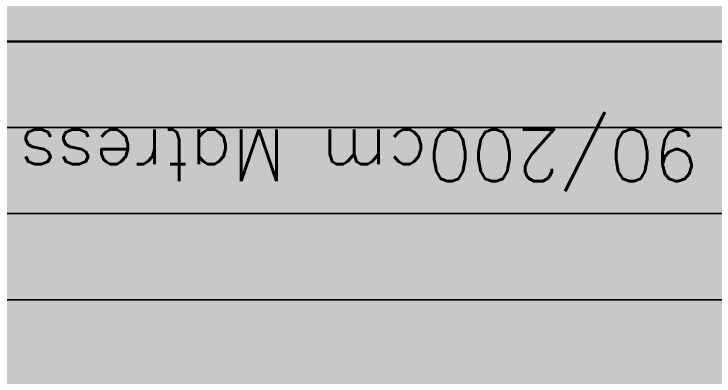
# Model space of a CAD drawing. Header units: millimetres. Extents: x 6676 to 14342, y 3639 to 5293.
# Drawn here: x 7387.99 to 7428.56, y 4700.77 to 4721.77 of the extents above; entities that cross this region are included whole.
import ezdxf

# ---------------------------------------------------------------- set-up
doc = ezdxf.new("R2010")
doc.units = ezdxf.units.MM
doc.layers.add('1 - bed panels', color=170, linetype='Continuous', lineweight=9)
doc.layers.add('A-dim-work', color=8, linetype='Continuous')
doc.styles.add('ENGLISH', font='romans.shx', dxfattribs={"height": 2})

# ---------------------------------------------------------------- blocks, each defined once
blk = doc.blocks.new('ceiling')
at = {"layer": '1 - bed panels', "true_color": 0x334acc}
h = blk.add_hatch(dxfattribs=at)
h.set_pattern_fill('DOTS', color=162, scale=0.5, angle=315)
h.set_pattern_definition([(315, (-6381.57635, -5838.8958), (0.84189901, 0.280633004), [0, -0.79375])])
h.paths.add_polyline_path([(0, -210.79), (102.206, -210.79), (102.206, -0.225), (0, -0.225)])
at = {"layer": '1 - bed panels'}
blk.add_line((101.201, -180.79), (1.2, -180.79), dxfattribs=at)
for points in [[(0, -180.82), (102.206, -180.82), (102.206, -175.82), (0, -175.82)], [(0, -185.79), (102.206, -185.79), (102.206, -180.79), (0, -180.79)], [(0, -190.79), (102.206, -190.79), (102.206, -185.79), (0, -185.79)], [(0, -195.79), (102.206, -195.79), (102.206, -190.79), (0, -190.79)], [(0, -200.79), (102.206, -200.79), (102.206, -195.79), (0, -195.79)]]:
    blk.add_lwpolyline(points, close=True, dxfattribs=at)
blk = doc.blocks.new('det2')
at = {"layer": '1 - bed panels', "true_color": 0xc2c2c2}
h = blk.add_hatch(dxfattribs=at)
h.set_pattern_fill('LINE', color=9, scale=1.575, angle=-90)
h.set_pattern_definition([(270, (-7406.43, -5143.807), (5.000625, -2e-15), [])])
edge = h.paths.add_edge_path()
edge.add_arc((3.6604, 8.7615), 9.4954, 98.13188, 262.42821)
edge.add_line((2.4092, -0.6511), (2.3173, 18.1614))
edge = h.paths.add_edge_path()
edge.add_arc((-158.6989, -60.6017), 2, 360, 360.1896)
edge.add_line((-156.699, -60.5951), (-156.6989, -60.6017))

msp = doc.modelspace()

# ---------------------------------------------------------------- block references
at = {"layer": 'A-dim-work'}
msp.add_blockref('ceiling', (7363.205, 4900.978), dxfattribs=at)
at = {"layer": 'A-dim-work', "xscale": 10, "yscale": 10, "zscale": 10}
msp.add_blockref('det2', (8242.848, 4669.852), dxfattribs=at)

# ---------------------------------------------------------------- texts
at = {"layer": 'A-dim-work', "color": 6, "lineweight": 40, "ltscale": 20, "insert": (7388.294, 4712.066), "char_height": 3, "attachment_point": 3, "rotation": 180, "style": 'ENGLISH'}
msp.add_mtext_dynamic_manual_height_columns('90/200cm Matress', width=45.80206, gutter_width=1, heights=[5.044], dxfattribs=at)

doc.saveas('drawing.dxf')
